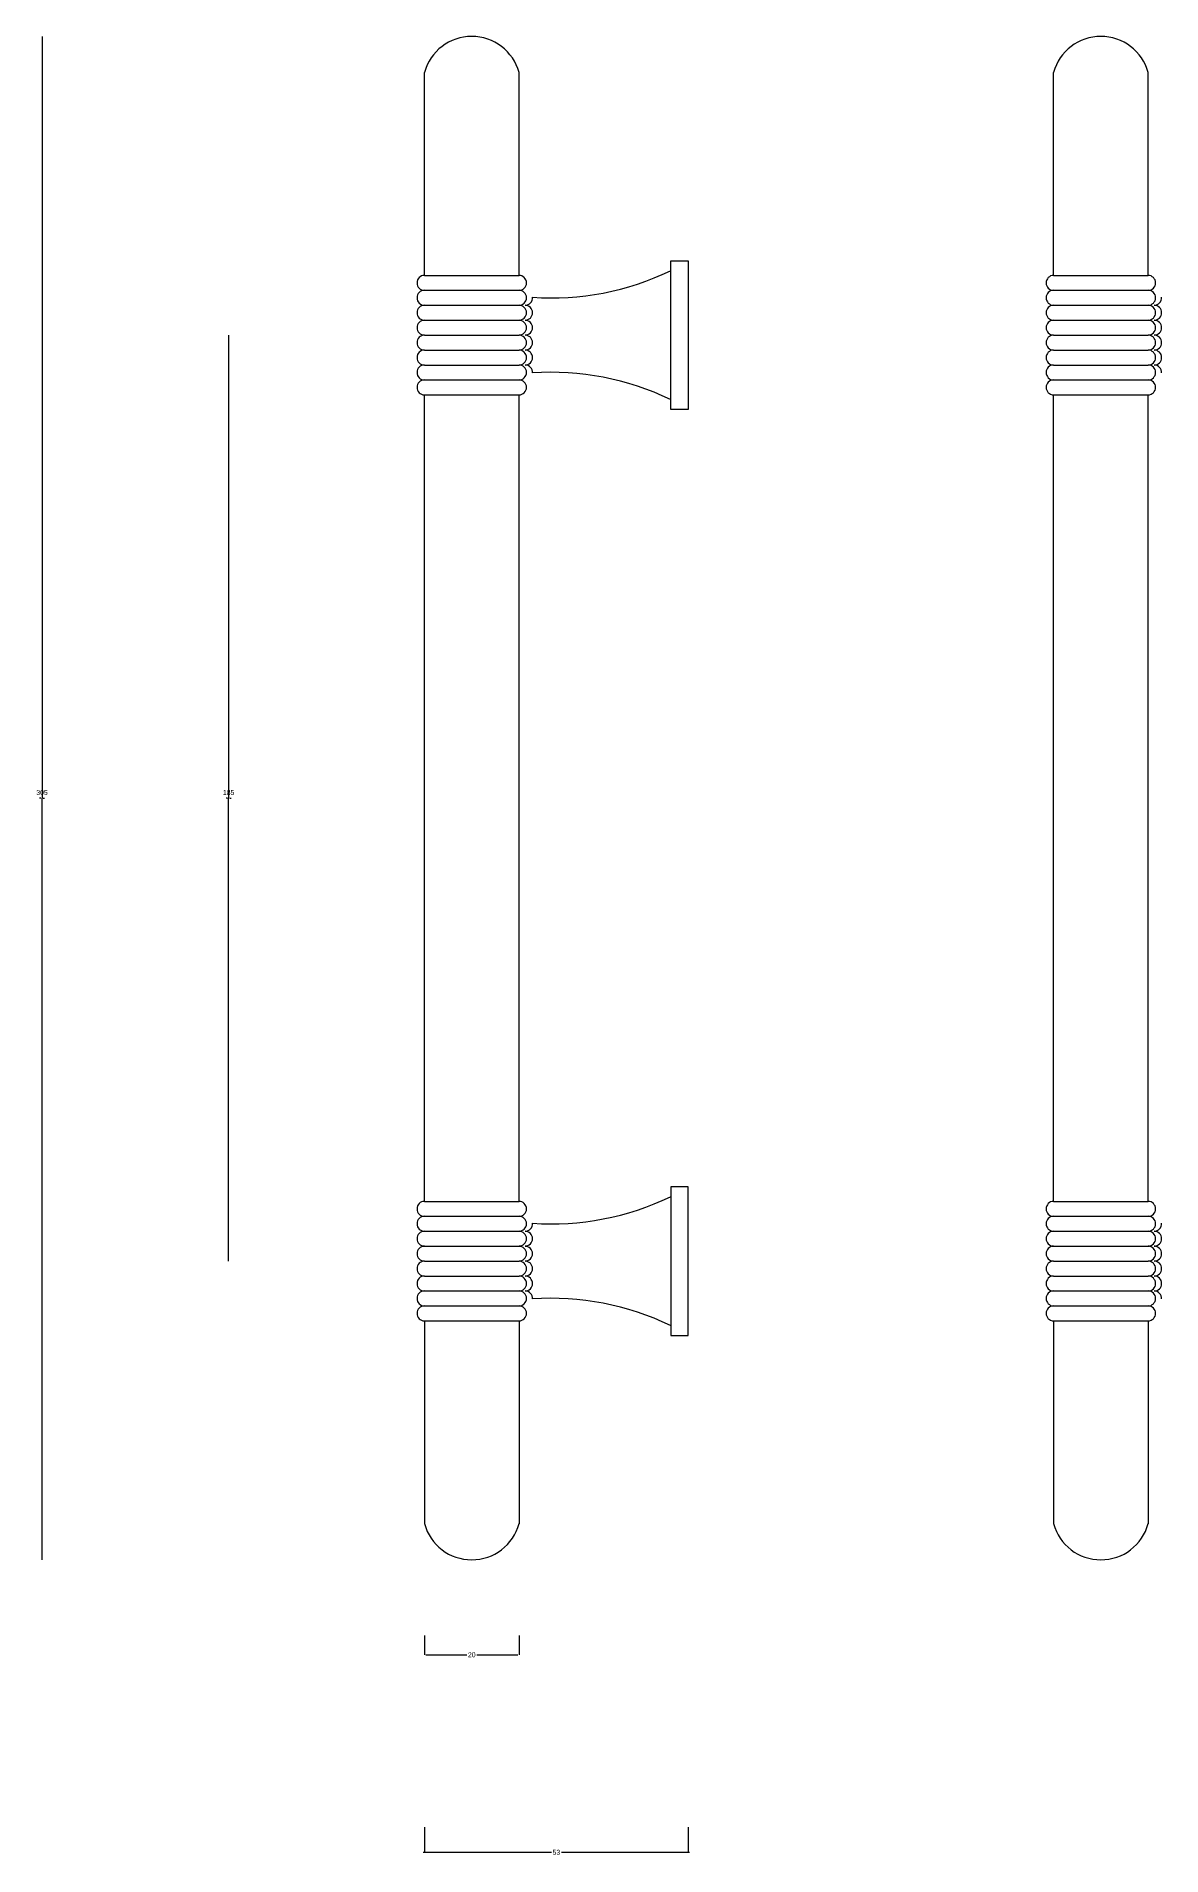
# Model space of a CAD drawing. Header units: metres. Extents: x 1005 to 1231, y 1899 to 2265.
import ezdxf

# ---------------------------------------------------------------- set-up
doc = ezdxf.new("R2010")
doc.units = ezdxf.units.M
for name, color, linetype in [('3', 3, 'Continuous'), ('7', 7, 'Continuous'), ('DIM', 3, 'Continuous')]:
    doc.layers.add(name, color=color, linetype=linetype)
doc.dimstyles.get("Standard").update_dxf_attribs({"dimtxt": 2.5, "dimasz": 2.5, "dimexe": 1.25, "dimexo": 0.625, "dimtad": 1, "dimcen": 2.5, "dimazin": 3, "dimtfac": 1, "dimtmove": 0, "dimatfit": 3})

# ---------------------------------------------------------------- blocks, each defined once
blk = doc.blocks.new('*D1')
for p, q in [((1005.95, 2264.53), (1005.95, 2111.53)), ((1005.7, 2111.53), (1005.45, 2111.53)), ((1005.95, 1958.53), (1005.95, 2111.53)), ((1005.95, 2111.53), (1005.95, 2111.53)), ((1006.2, 2111.53), (1006.45, 2111.53))]:
    blk.add_line(p, q)
at = {"layer": 'Defpoints'}
for p in [(1005.95, 2264.53), (1005.95, 2111.53), (1005.95, 1958.53)]:
    blk.add_point(p, dxfattribs=at)
at = {"layer": 'DIM', "insert": (1005.95, 2112.655), "char_height": 1, "attachment_point": 5}
blk.add_mtext('305', dxfattribs=at)
blk = doc.blocks.new('*D2')
for p, q in [((1043.44, 2204.53), (1043.44, 2111.53)), ((1043.19, 2111.53), (1042.94, 2111.53)), ((1043.44, 2018.53), (1043.44, 2111.53)), ((1043.44, 2111.53), (1043.44, 2111.53)), ((1043.69, 2111.53), (1043.94, 2111.53))]:
    blk.add_line(p, q)
at = {"layer": 'Defpoints'}
for p in [(1043.44, 2204.53), (1043.44, 2111.53), (1043.44, 2018.53)]:
    blk.add_point(p, dxfattribs=at)
at = {"layer": 'DIM', "insert": (1043.44, 2112.655), "char_height": 1, "attachment_point": 5}
blk.add_mtext('185', dxfattribs=at)
blk = doc.blocks.new('*D3')
for p, q in [((1082.79, 1904.81), (1082.79, 1899.77)), ((1135.79, 1904.81), (1135.79, 1899.77)), ((1108.29, 1899.77), (1082.54, 1899.77)), ((1136.04, 1899.77), (1110.29, 1899.77))]:
    blk.add_line(p, q)
at = {"layer": 'Defpoints'}
for p in [(1082.79, 1904.81), (1135.79, 1904.81), (1135.79, 1899.77)]:
    blk.add_point(p, dxfattribs=at)
at = {"layer": 'DIM', "insert": (1109.29, 1899.77), "char_height": 1, "attachment_point": 5}
blk.add_mtext('53', dxfattribs=at)
blk = doc.blocks.new('*D4')
for p, q in [((1082.79, 1943.3), (1082.79, 1939.45)), ((1101.79, 1943.3), (1101.79, 1939.45)), ((1083.04, 1939.45), (1091.29, 1939.45)), ((1093.29, 1939.45), (1101.54, 1939.45))]:
    blk.add_line(p, q)
at = {"layer": 'Defpoints'}
for p in [(1082.79, 1943.3), (1101.79, 1943.3), (1082.79, 1939.45)]:
    blk.add_point(p, dxfattribs=at)
at = {"layer": 'DIM', "insert": (1092.29, 1939.45), "char_height": 1, "attachment_point": 5}
blk.add_mtext('20', dxfattribs=at)

msp = doc.modelspace()

# ---------------------------------------------------------------- linework, layer by layer
at = {"layer": '3'}
for p, q in [((1082.79, 2216.53), (1101.79, 2216.53)), ((1209.18, 2216.53), (1228.18, 2216.53)), ((1082.79, 2213.53), (1101.79, 2213.53)), ((1209.18, 2213.53), (1228.18, 2213.53)), ((1082.79, 2210.53), (1101.79, 2210.53)), ((1082.79, 2207.53), (1101.79, 2207.53)), ((1209.18, 2210.53), (1228.18, 2210.53)), ((1209.18, 2207.53), (1228.18, 2207.53)), ((1082.79, 2204.53), (1101.79, 2204.53)), ((1209.18, 2204.53), (1228.18, 2204.53)), ((1082.79, 2201.53), (1101.79, 2201.53)), ((1209.18, 2201.53), (1228.18, 2201.53)), ((1082.79, 2198.53), (1101.79, 2198.53)), ((1209.18, 2198.53), (1228.18, 2198.53)), ((1082.79, 2195.53), (1101.79, 2195.53)), ((1209.18, 2195.53), (1228.18, 2195.53)), ((1082.79, 2192.53), (1101.79, 2192.53)), ((1209.18, 2192.53), (1228.18, 2192.53)), ((1082.79, 2030.53), (1101.79, 2030.53)), ((1209.18, 2030.53), (1228.18, 2030.53)), ((1082.79, 2027.53), (1101.79, 2027.53)), ((1082.79, 2024.53), (1101.79, 2024.53)), ((1209.18, 2027.53), (1228.18, 2027.53)), ((1209.18, 2024.53), (1228.18, 2024.53)), ((1082.79, 2021.53), (1101.79, 2021.53)), ((1209.18, 2021.53), (1228.18, 2021.53)), ((1082.79, 2018.53), (1101.79, 2018.53)), ((1209.18, 2018.53), (1228.18, 2018.53)), ((1082.79, 2015.53), (1101.79, 2015.53)), ((1209.18, 2015.53), (1228.18, 2015.53)), ((1082.79, 2012.53), (1101.79, 2012.53)), ((1209.18, 2012.53), (1228.18, 2012.53)), ((1082.79, 2009.53), (1101.79, 2009.53)), ((1082.79, 2006.53), (1101.79, 2006.53)), ((1209.18, 2009.53), (1228.18, 2009.53)), ((1209.18, 2006.53), (1228.18, 2006.53))]:
    msp.add_line(p, q, dxfattribs=at)
for centre, start, end in [((1082.79, 2215.03), 90, 270), ((1101.79, 2215.03), 270, 90), ((1209.18, 2215.03), 90, 270), ((1228.18, 2215.03), 270, 90), ((1082.79, 2212.03), 90, 270), ((1101.79, 2212.03), 270, 90), ((1103, 2212.03), 270, 3.66), ((1209.18, 2212.03), 90, 270), ((1228.18, 2212.03), 270, 90), ((1229.39, 2212.03), 270, 3.66), ((1082.79, 2209.03), 90, 270), ((1082.79, 2206.03), 90, 270), ((1101.79, 2209.03), 270, 90), ((1101.79, 2206.03), 270, 90), ((1103, 2209.03), 270, 90), ((1103, 2206.03), 270, 90), ((1209.18, 2209.03), 90, 270), ((1209.18, 2206.03), 90, 270), ((1228.18, 2209.03), 270, 90), ((1228.18, 2206.03), 270, 90), ((1229.39, 2209.03), 270, 90), ((1229.39, 2206.03), 270, 90), ((1082.79, 2203.03), 90, 270), ((1101.79, 2203.03), 270, 90), ((1103, 2203.03), 270, 90), ((1209.18, 2203.03), 90, 270), ((1228.18, 2203.03), 270, 90), ((1229.39, 2203.03), 270, 90), ((1082.79, 2200.03), 90, 270), ((1101.79, 2200.03), 270, 90), ((1103, 2200.03), 270, 90), ((1209.18, 2200.03), 90, 270), ((1228.18, 2200.03), 270, 90), ((1229.39, 2200.03), 270, 90), ((1082.79, 2197.03), 90, 270), ((1101.79, 2197.03), 270, 90), ((1103, 2197.03), 356.34, 90), ((1209.18, 2197.03), 90, 270), ((1228.18, 2197.03), 270, 90), ((1229.39, 2197.03), 356.34, 90), ((1082.79, 2194.03), 90, 270), ((1082.79, 2194.03), 90, 270), ((1101.79, 2194.03), 270, 90), ((1209.18, 2194.03), 90, 270), ((1209.18, 2194.03), 90, 270), ((1228.18, 2194.03), 270, 90), ((1082.79, 2029.03), 90, 270), ((1082.79, 2029.03), 90, 270), ((1101.79, 2029.03), 270, 90), ((1209.18, 2029.03), 90, 270), ((1209.18, 2029.03), 90, 270), ((1228.18, 2029.03), 270, 90), ((1082.79, 2026.03), 90, 270), ((1082.79, 2023.03), 90, 270), ((1101.79, 2026.03), 270, 90), ((1101.79, 2023.03), 270, 90), ((1103, 2026.03), 270, 3.66), ((1103, 2023.03), 270, 90), ((1209.18, 2026.03), 90, 270), ((1209.18, 2023.03), 90, 270), ((1228.18, 2026.03), 270, 90), ((1228.18, 2023.03), 270, 90), ((1229.39, 2026.03), 270, 3.66), ((1229.39, 2023.03), 270, 90), ((1082.79, 2020.03), 90, 270), ((1101.79, 2020.03), 270, 90), ((1103, 2020.03), 270, 90), ((1209.18, 2020.03), 90, 270), ((1228.18, 2020.03), 270, 90), ((1229.39, 2020.03), 270, 90), ((1082.79, 2017.03), 90, 270), ((1101.79, 2017.03), 270, 90), ((1103, 2017.03), 270, 90), ((1209.18, 2017.03), 90, 270), ((1228.18, 2017.03), 270, 90), ((1229.39, 2017.03), 270, 90), ((1082.79, 2014.03), 90, 270), ((1101.79, 2014.03), 270, 90), ((1103, 2014.03), 270, 90), ((1209.18, 2014.03), 90, 270), ((1228.18, 2014.03), 270, 90), ((1229.39, 2014.03), 270, 90), ((1082.79, 2011.03), 90, 270), ((1101.79, 2011.03), 270, 90), ((1103, 2011.03), 356.34, 90), ((1209.18, 2011.03), 90, 270), ((1228.18, 2011.03), 270, 90), ((1229.39, 2011.03), 356.34, 90), ((1082.79, 2008.03), 90, 270), ((1101.79, 2008.03), 270, 90), ((1209.18, 2008.03), 90, 270), ((1228.18, 2008.03), 270, 90)]:
    msp.add_arc(centre, 1.5, start, end, dxfattribs=at)
at = {"layer": '7'}
for p, q in [((1082.79, 2216.53), (1082.79, 2257.27)), ((1101.79, 2216.53), (1101.79, 2257.27)), ((1209.18, 2216.53), (1209.18, 2257.27)), ((1228.18, 2216.53), (1228.18, 2257.27)), ((1082.79, 2030.53), (1082.79, 2192.53)), ((1101.79, 2030.53), (1101.79, 2192.53)), ((1209.18, 2030.53), (1209.18, 2192.53)), ((1228.18, 2030.53), (1228.18, 2192.53)), ((1082.79, 2006.53), (1082.79, 1965.79)), ((1101.79, 2006.53), (1101.79, 1965.79)), ((1209.18, 2006.53), (1209.18, 1965.79)), ((1228.18, 2006.53), (1228.18, 1965.79))]:
    msp.add_line(p, q, dxfattribs=at)
for points in [[(1132.31, 2219.46), (1135.79, 2219.46), (1135.79, 2189.6), (1132.31, 2189.6)], [(1132.31, 2003.6), (1135.79, 2003.6), (1135.79, 2033.46), (1132.31, 2033.46)]]:
    msp.add_lwpolyline(points, close=True, dxfattribs=at)
for centre, radius, start, end in [((1092.29, 2254.69), 9.85, 15.23, 164.77), ((1218.68, 2254.69), 9.85, 15.23, 164.77), ((1108.29, 2266.97), 54.97, 266.04, 295.77), ((1108.29, 2142.09), 54.97, 64.23, 93.96), ((1108.29, 2080.97), 54.97, 266.04, 295.77), ((1108.29, 1956.09), 54.97, 64.23, 93.96), ((1092.29, 1968.38), 9.85, 195.23, 344.77), ((1218.68, 1968.38), 9.85, 195.23, 344.77)]:
    msp.add_arc(centre, radius, start, end, dxfattribs=at)

# ---------------------------------------------------------------- dimensions: what is measured, and where the dimension line sits
at = {"layer": 'DIM'}
for base, p1, p2, text, picture, middle in [((1005.95, 2111.53), (1005.95, 2264.53), (1005.95, 1958.53), '305', '*D1', (1005.95, 2112.655)), ((1043.44, 2111.53), (1043.44, 2204.53), (1043.44, 2018.53), '185', '*D2', (1043.44, 2112.655)), ((1082.79, 1939.45), (1082.79, 1943.3), (1101.79, 1943.3), '20', '*D4', (1092.29, 1939.45))]:
    dim = msp.add_linear_dim(base=base, p1=p1, p2=p2, text=text, dimstyle='Standard', dxfattribs=at)
    dim.commit()
    dim.dimension.update_dxf_attribs({"geometry": picture, "text_midpoint": middle})
dim = msp.add_linear_dim(base=(1135.79, 1899.77), p1=(1135.79, 1904.81), p2=(1082.79, 1904.81), dimstyle='Standard', dxfattribs=at)
dim.commit()
dim.dimension.update_dxf_attribs({"geometry": '*D3', "text_midpoint": (1109.29, 1899.77)})

doc.saveas('drawing.dxf')
